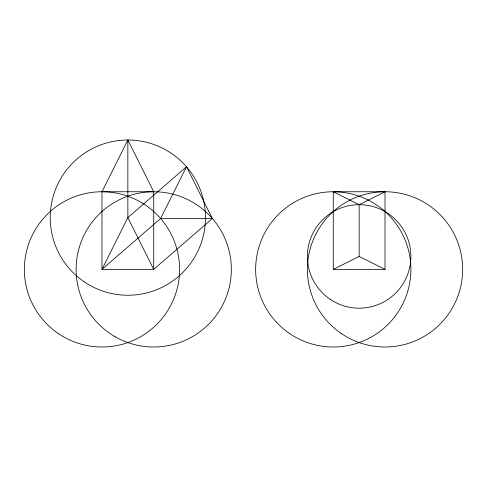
<?xml version="1.0" encoding="UTF-8"?>
<svg xmlns="http://www.w3.org/2000/svg" width="487" height="487" viewBox="0 0 487 487"><rect width="100%" height="100%" fill="white"/><g stroke="black" fill="none" stroke-linecap="round" stroke-linejoin="round"><path stroke-width="0.73" d="M101.978 191.75L127.85 140L153.728 191.75L153.728 269.378L101.978 269.378L101.978 191.75L153.728 191.75M186.484 166.761L127.85 217.622L101.978 269.378L160.613 218.511L186.484 166.761L212.362 218.511L153.728 269.378L127.85 217.622L127.85 140M333.272 191.75L359.15 204.686L385.022 191.75L385.022 269.378L333.272 269.378L333.272 191.75L385.022 191.75M333.272 269.378L359.15 256.436L385.022 269.378M160.613 218.511L212.362 218.511M359.15 204.686L359.15 256.436M330.143 299.292A51.75 51.75 0 0 0 410.766 260.131A51.75 51.75 0 0 0 336.535 209.891A51.75 51.75 0 0 0 330.143 299.292M341.515 333.662A77.628 77.628 0 0 0 462.455 274.912A77.628 77.628 0 0 0 351.109 199.554A77.628 77.628 0 0 0 341.515 333.662M289.765 333.662A77.628 77.628 0 0 0 410.699 274.912A77.628 77.628 0 0 0 299.359 199.554A77.628 77.628 0 0 0 289.765 333.662M84.342 281.912A77.628 77.628 0 0 0 205.277 223.162A77.628 77.628 0 0 0 93.93 147.805A77.628 77.628 0 0 0 84.342 281.912M114.914 336.602A77.628 77.628 0 0 0 231.349 269.378A77.628 77.628 0 0 0 114.914 202.148A77.628 77.628 0 0 0 114.914 336.602M58.464 333.662A77.628 77.628 0 0 0 179.405 274.912A77.628 77.628 0 0 0 68.058 199.554A77.628 77.628 0 0 0 58.464 333.662"/></g></svg>
